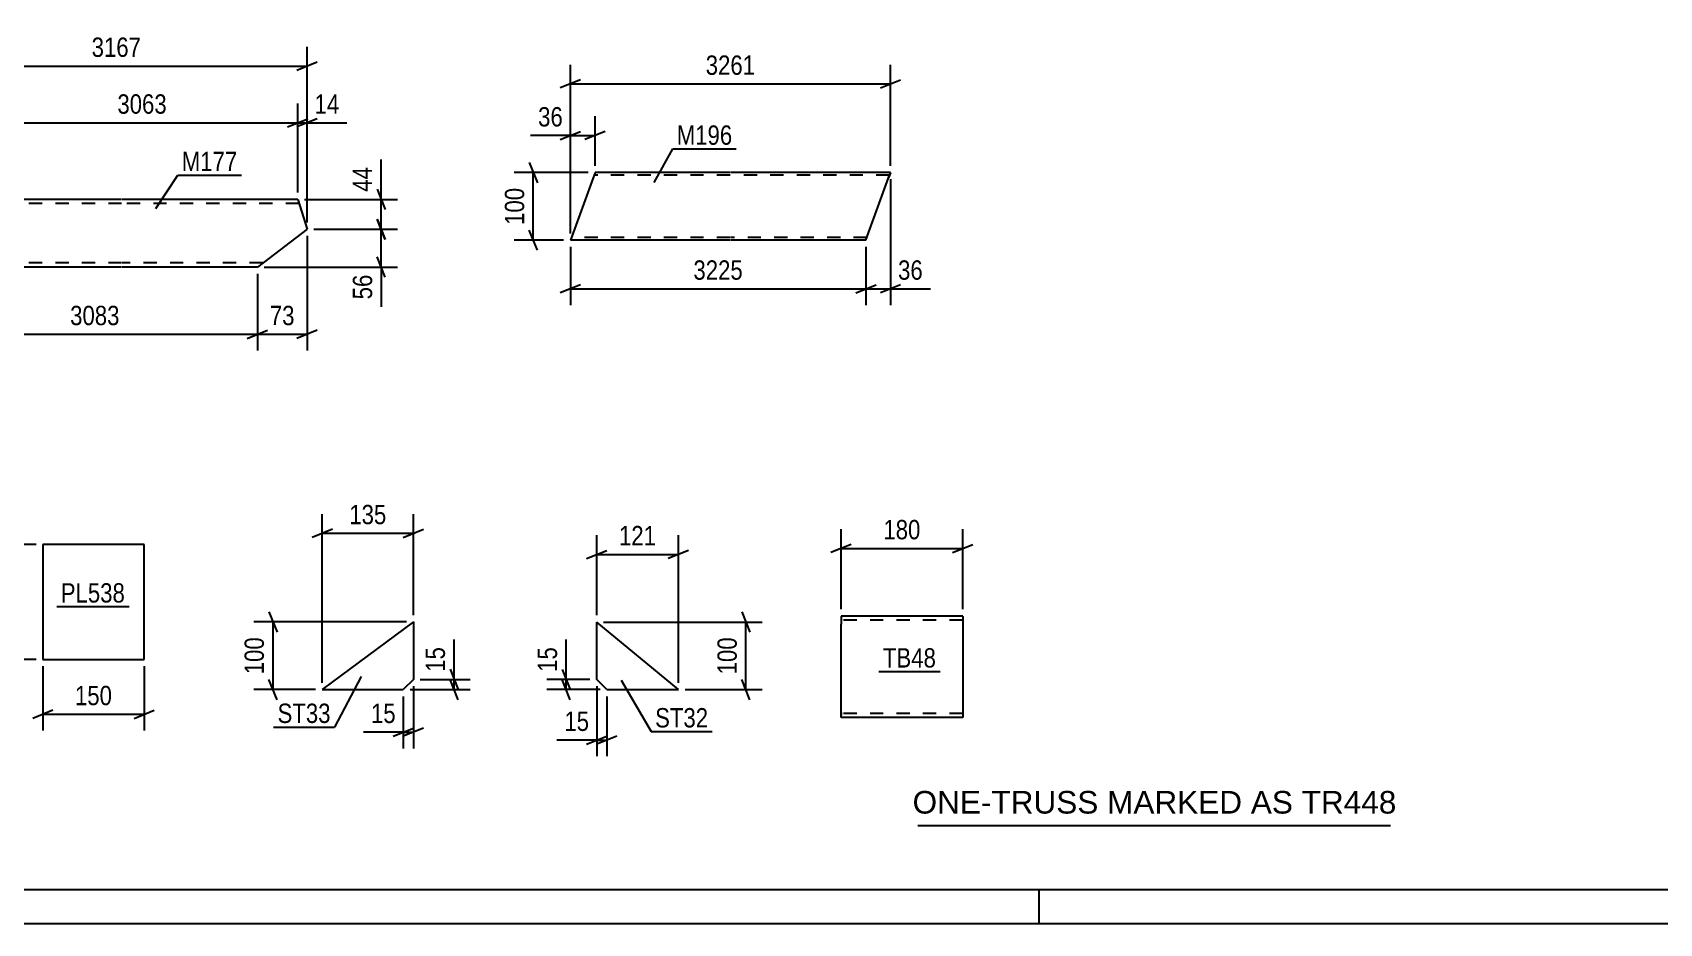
# Model space of a CAD drawing. Header units: millimetres. Extents: x 0 to 841, y 0 to 594.
# Drawn here: x 272 to 512.8, y 0 to 131.8 of the extents above; entities that cross this region are included whole.
import ezdxf

# ---------------------------------------------------------------- set-up
doc = ezdxf.new("R2010")
doc.units = ezdxf.units.MM
doc.linetypes.add('DXK_LINE_DOT2', pattern=[3.9198, 1.9599, -1.9599])
doc.styles.add('Arial', font='ARIAL.TTF', dxfattribs={"height": 0.2})
doc.styles.add('Arial Narrow', font='ARIALN.TTF', dxfattribs={"height": 0.2})

# ---------------------------------------------------------------- blocks, each defined once
blk = doc.blocks.new('Unknown-814553314-1133')
at = {"color": 5, "linetype": 'Continuous'}
for p, q in [((5, 5), (836, 5)), ((421, 0), (421, 5)), ((0, 0), (841, 0))]:
    blk.add_line(p, q, dxfattribs=at)
blk = doc.blocks.new('Unknown-814553314-21521')
at = {"color": 7, "linetype": 'Continuous'}
blk.add_line((403, 14.5), (473, 14.5), dxfattribs=at)
at = {"color": 7, "style": 'Arial'}
blk.add_text('ONE-TRUSS MARKED AS TR448', height=3.3428, dxfattribs=at).set_placement((402.24, 16.25))
blk = doc.blocks.new('Part-814553314-6758 - 6754')
at = {"color": 2, "linetype": 'Continuous'}
for p, q in [((288.49, 56.06), (273.49, 56.06)), ((273.49, 56.06), (273.49, 39.06)), ((288.49, 39.06), (288.49, 56.06)), ((273.49, 39.06), (288.49, 39.06))]:
    blk.add_line(p, q, dxfattribs=at)
blk = doc.blocks.new('Part-814553314-6966 - 6960')
at = {"color": 2, "linetype": 'Continuous'}
for p, q in [((355.48, 36.08), (355.48, 44.58)), ((367.57, 34.58), (355.48, 44.58)), ((356.98, 34.58), (355.48, 36.08)), ((356.98, 34.58), (367.57, 34.58))]:
    blk.add_line(p, q, dxfattribs=at)
blk = doc.blocks.new('Part-814553314-7022 - 7016')
at = {"color": 2, "linetype": 'Continuous'}
for p, q in [((328.35, 44.59), (314.85, 34.59)), ((328.35, 44.59), (328.35, 36.09)), ((314.85, 34.59), (326.85, 34.59)), ((328.35, 36.09), (326.85, 34.59))]:
    blk.add_line(p, q, dxfattribs=at)
blk = doc.blocks.new('Part-814553314-2613 - 2597')
at = {"color": 2, "linetype": 'Continuous'}
for p, q in [((355.23, 111.06), (354.94, 110.26)), ((375.23, 111.06), (355.23, 111.06)), ((398.97, 111.06), (375.33, 111.06)), ((398.95, 111), (398.68, 110.26)), ((398.95, 111), (398.97, 111.06)), ((354.94, 110.26), (351.59, 101.06)), ((395.33, 101.06), (398.68, 110.26)), ((375.23, 101.06), (351.59, 101.06)), ((395.33, 101.06), (375.33, 101.06))]:
    blk.add_line(p, q, dxfattribs=at)
at = {"color": 7, "linetype": 'DXK_LINE_DOT2'}
for p, q in [((398.68, 110.26), (398.88, 110.83)), ((375.23, 110.66), (355.08, 110.66)), ((398.82, 110.66), (375.33, 110.66)), ((375.23, 101.46), (351.73, 101.46)), ((395.47, 101.46), (375.33, 101.46))]:
    blk.add_line(p, q, dxfattribs=at)
blk = doc.blocks.new('Part-814553314-2327 - 2311')
at = {"color": 2, "linetype": 'Continuous'}
for p, q in [((256.16, 100.23), (265.16, 107.09)), ((285.16, 107.09), (265.16, 107.09)), ((311.22, 107.09), (285.26, 107.09)), ((311.22, 107.09), (312.6, 102.68)), ((312.6, 102.68), (305.26, 97.09)), ((257.03, 97.44), (256.16, 100.23)), ((257.11, 97.18), (257.03, 97.44)), ((257.14, 97.09), (257.11, 97.18)), ((285.16, 97.09), (257.14, 97.09)), ((305.26, 97.09), (285.26, 97.09))]:
    blk.add_line(p, q, dxfattribs=at)
at = {"color": 7, "linetype": 'DXK_LINE_DOT2'}
for p, q in [((285.16, 106.49), (264.37, 106.49)), ((311.41, 106.49), (285.26, 106.49)), ((256.94, 97.73), (256.91, 97.83)), ((285.16, 97.69), (256.95, 97.69)), ((306.04, 97.69), (285.26, 97.69))]:
    blk.add_line(p, q, dxfattribs=at)
blk = doc.blocks.new('Part-814553314-7337 - 7332')
at = {"color": 2, "linetype": 'Continuous'}
for p, q in [((391.66, 45.47), (391.66, 44.27)), ((409.66, 45.47), (391.66, 45.47)), ((391.66, 31.21), (391.66, 44.27)), ((409.66, 45.38), (409.66, 45.47)), ((409.66, 45.38), (409.66, 44.27)), ((409.66, 44.27), (409.66, 30.47)), ((391.66, 30.56), (391.66, 31.21)), ((391.66, 30.47), (391.66, 30.56)), ((409.66, 30.47), (391.66, 30.47))]:
    blk.add_line(p, q, dxfattribs=at)
at = {"color": 7, "linetype": 'DXK_LINE_DOT2'}
for p, q in [((409.66, 44.87), (391.66, 44.87)), ((409.66, 45.12), (409.66, 44.27)), ((391.66, 31.21), (391.66, 30.82)), ((391.66, 31.07), (391.66, 31.12)), ((409.66, 31.07), (391.66, 31.07)), ((391.66, 30.47), (391.66, 30.47)), ((409.66, 31.12), (409.66, 31.21)), ((409.66, 31.07), (409.66, 31.12)), ((409.66, 31.07), (409.66, 31.12))]:
    blk.add_line(p, q, dxfattribs=at)
blk = doc.blocks.new('StraightDimension-814553314-6760 - 6754')
at = {"color": 7, "linetype": 'Continuous'}
for p, q in [((273.49, 38.06), (273.49, 28.53)), ((288.49, 38.06), (288.49, 28.53)), ((274.99, 31.53), (271.99, 30.33)), ((286.99, 30.33), (289.99, 31.53)), ((273.49, 30.93), (288.49, 30.93))]:
    blk.add_line(p, q, dxfattribs=at)
at = {"color": 0}
blk.add_wipeout([(284.33, 31.68), (284.33, 35.88), (277.65, 35.88), (277.65, 31.68)], dxfattribs=at)
at = {"color": 3, "style": 'Arial Narrow'}
blk.add_text('150', height=2.863, dxfattribs=at).set_placement((278.25, 32.28))
blk = doc.blocks.new('StraightDimension-814553314-6771 - 6754')
at = {"color": 7, "linetype": 'Continuous'}
for p, q in [((272.49, 56.06), (261.03, 56.06)), ((264.48, 54.56), (263.28, 57.56)), ((263.88, 39.06), (263.88, 56.06)), ((272.49, 39.06), (261.03, 39.06)), ((263.28, 40.56), (264.48, 37.56))]:
    blk.add_line(p, q, dxfattribs=at)
at = {"color": 0}
blk.add_wipeout([(263.13, 50.91), (258.93, 50.91), (258.93, 44.22), (263.13, 44.22)], dxfattribs=at)
at = {"color": 3, "style": 'Arial Narrow'}
blk.add_text('170', height=2.863, rotation=90.0002, dxfattribs=at).set_placement((262.53, 44.82))
blk = doc.blocks.new('StraightDimension-814553314-6968 - 6960')
at = {"color": 7, "linetype": 'Continuous'}
for p, q in [((376.97, 46.08), (378.17, 43.08)), ((356.48, 44.58), (379.97, 44.58)), ((377.57, 34.58), (377.57, 44.58)), ((368.57, 34.58), (379.97, 34.58)), ((378.17, 33.08), (376.97, 36.08))]:
    blk.add_line(p, q, dxfattribs=at)
at = {"color": 0}
blk.add_wipeout([(376.82, 42.93), (372.62, 42.93), (372.62, 36.24), (376.82, 36.24)], dxfattribs=at)
at = {"color": 3, "style": 'Arial Narrow'}
blk.add_text('100', height=2.863, rotation=90.0002, dxfattribs=at).set_placement((376.22, 36.84))
blk = doc.blocks.new('StraightDimension-814553314-6980 - 6960')
at = {"color": 7, "linetype": 'Continuous'}
for p, q in [((350.36, 37.58), (351.56, 34.58)), ((354.48, 36.08), (348.11, 36.08)), ((355.98, 34.58), (348.11, 34.58)), ((351.56, 33.08), (350.36, 36.08)), ((350.96, 34.58), (350.96, 36.08))]:
    blk.add_line(p, q, dxfattribs=at)
at = {"color": 0}
blk.add_wipeout([(350.21, 41.47), (346.01, 41.47), (346.01, 36.61), (350.21, 36.61)], dxfattribs=at)
at = {"color": 7, "linetype": 'Continuous'}
blk.add_line((350.96, 36.08), (350.96, 41.99), dxfattribs=at)
blk.add_line((350.96, 36.08), (350.96, 41.99), dxfattribs=at)
at = {"color": 3, "style": 'Arial Narrow'}
blk.add_text('15', height=2.863, rotation=90.0002, dxfattribs=at).set_placement((349.61, 37.21))
blk = doc.blocks.new('StraightDimension-814553314-6991 - 6960')
at = {"color": 7, "linetype": 'Continuous'}
for p, q in [((355.48, 45.58), (355.48, 57.43)), ((367.57, 35.58), (367.57, 57.43)), ((353.98, 53.98), (356.98, 55.18)), ((355.48, 54.58), (367.57, 54.58)), ((369.07, 55.18), (366.07, 53.98))]:
    blk.add_line(p, q, dxfattribs=at)
at = {"color": 0}
blk.add_wipeout([(364.87, 55.33), (364.87, 59.53), (358.18, 59.53), (358.18, 55.33)], dxfattribs=at)
at = {"color": 3, "style": 'Arial Narrow'}
blk.add_text('121', height=2.863, dxfattribs=at).set_placement((358.78, 55.93))
blk = doc.blocks.new('StraightDimension-814553314-7001 - 6960')
at = {"color": 7, "linetype": 'Continuous'}
for p, q in [((355.48, 35.08), (355.48, 24.72)), ((356.98, 33.58), (356.98, 24.72)), ((353.98, 26.52), (356.98, 27.72)), ((358.48, 27.72), (355.48, 26.52)), ((355.48, 27.12), (356.98, 27.12))]:
    blk.add_line(p, q, dxfattribs=at)
at = {"color": 0}
blk.add_wipeout([(354.95, 27.87), (354.95, 32.07), (350.1, 32.07), (350.1, 27.87)], dxfattribs=at)
at = {"color": 7, "linetype": 'Continuous'}
blk.add_line((355.48, 27.12), (349.57, 27.12), dxfattribs=at)
blk.add_line((355.48, 27.12), (349.57, 27.12), dxfattribs=at)
at = {"color": 3, "style": 'Arial Narrow'}
blk.add_text('15', height=2.863, dxfattribs=at).set_placement((350.7, 28.47))
blk = doc.blocks.new('StraightDimension-814553314-7051 - 7016')
at = {"color": 7, "linetype": 'Continuous'}
for p, q in [((306.97, 46.09), (308.17, 43.09)), ((327.35, 44.59), (304.72, 44.59)), ((307.57, 34.59), (307.57, 44.59)), ((313.85, 34.59), (304.72, 34.59)), ((308.17, 33.09), (306.97, 36.09))]:
    blk.add_line(p, q, dxfattribs=at)
at = {"color": 0}
blk.add_wipeout([(306.82, 42.93), (302.62, 42.93), (302.62, 36.25), (306.82, 36.25)], dxfattribs=at)
at = {"color": 3, "style": 'Arial Narrow'}
blk.add_text('100', height=2.863, rotation=90.0002, dxfattribs=at).set_placement((306.22, 36.85))
blk = doc.blocks.new('StraightDimension-814553314-7024 - 7016')
at = {"color": 7, "linetype": 'Continuous'}
for p, q in [((328.35, 35.09), (328.35, 25.89)), ((326.85, 33.59), (326.85, 25.89)), ((325.35, 27.69), (328.35, 28.89)), ((329.85, 28.89), (326.85, 27.69)), ((326.85, 28.29), (328.35, 28.29))]:
    blk.add_line(p, q, dxfattribs=at)
at = {"color": 0}
blk.add_wipeout([(326.33, 29.04), (326.33, 33.24), (321.47, 33.24), (321.47, 29.04)], dxfattribs=at)
at = {"color": 7, "linetype": 'Continuous'}
blk.add_line((326.85, 28.29), (320.95, 28.29), dxfattribs=at)
blk.add_line((326.85, 28.29), (320.95, 28.29), dxfattribs=at)
at = {"color": 3, "style": 'Arial Narrow'}
blk.add_text('15', height=2.863, dxfattribs=at).set_placement((322.07, 29.64))
blk = doc.blocks.new('StraightDimension-814553314-7063 - 7016')
at = {"color": 7, "linetype": 'Continuous'}
for p, q in [((333.77, 37.59), (334.97, 34.59)), ((327.85, 34.59), (336.77, 34.59)), ((329.35, 36.09), (336.77, 36.09)), ((334.97, 33.09), (333.77, 36.09)), ((334.37, 34.59), (334.37, 36.09))]:
    blk.add_line(p, q, dxfattribs=at)
at = {"color": 0}
blk.add_wipeout([(333.62, 41.47), (329.42, 41.47), (329.42, 36.62), (333.62, 36.62)], dxfattribs=at)
at = {"color": 7, "linetype": 'Continuous'}
blk.add_line((334.37, 36.09), (334.37, 42), dxfattribs=at)
blk.add_line((334.37, 36.09), (334.37, 42), dxfattribs=at)
at = {"color": 3, "style": 'Arial Narrow'}
blk.add_text('15', height=2.863, rotation=90.0002, dxfattribs=at).set_placement((333.02, 37.22))
blk = doc.blocks.new('StraightDimension-814553314-7039 - 7016')
at = {"color": 7, "linetype": 'Continuous'}
for p, q in [((314.85, 35.59), (314.85, 60.55)), ((328.35, 45.59), (328.35, 60.55)), ((316.35, 58.3), (313.35, 57.1)), ((326.85, 57.1), (329.85, 58.3)), ((314.85, 57.7), (328.35, 57.7))]:
    blk.add_line(p, q, dxfattribs=at)
at = {"color": 0}
blk.add_wipeout([(324.94, 58.45), (324.94, 62.65), (318.26, 62.65), (318.26, 58.45)], dxfattribs=at)
at = {"color": 3, "style": 'Arial Narrow'}
blk.add_text('135', height=2.863, dxfattribs=at).set_placement((318.86, 59.05))
blk = doc.blocks.new('StraightDimension-814553314-2672 - 2597')
at = {"color": 7, "linetype": 'Continuous'}
for p, q in [((354.23, 111.06), (343.25, 111.06)), ((345.5, 112.56), (346.7, 109.56)), ((346.1, 101.06), (346.1, 111.06)), ((346.7, 99.56), (345.5, 102.56)), ((350.59, 101.06), (343.25, 101.06))]:
    blk.add_line(p, q, dxfattribs=at)
at = {"color": 0}
blk.add_wipeout([(345.35, 109.41), (341.15, 109.41), (341.15, 102.72), (345.35, 102.72)], dxfattribs=at)
at = {"color": 3, "style": 'Arial Narrow'}
blk.add_text('100', height=2.863, rotation=90.0002, dxfattribs=at).set_placement((344.75, 103.32))
blk = doc.blocks.new('StraightDimension-814553314-2616 - 2597')
at = {"color": 7, "linetype": 'Continuous'}
for p, q in [((351.59, 102.06), (351.59, 127.02)), ((398.97, 112.06), (398.97, 127.02)), ((353.09, 124.77), (350.09, 123.57)), ((351.59, 124.17), (398.97, 124.17)), ((397.47, 123.57), (400.47, 124.77))]:
    blk.add_line(p, q, dxfattribs=at)
at = {"color": 0}
blk.add_wipeout([(379.53, 124.92), (379.53, 129.12), (371.02, 129.12), (371.02, 124.92)], dxfattribs=at)
at = {"color": 3, "style": 'Arial Narrow'}
blk.add_text('3261', height=2.863, dxfattribs=at).set_placement((371.62, 125.52))
blk = doc.blocks.new('StraightDimension-814553314-2627 - 2597')
at = {"color": 7, "linetype": 'Continuous'}
for p, q in [((398.97, 110.06), (398.97, 91.46)), ((395.33, 100.06), (395.33, 91.46)), ((393.83, 93.26), (396.83, 94.46)), ((400.47, 94.46), (397.47, 93.26)), ((395.33, 93.86), (398.97, 93.86))]:
    blk.add_line(p, q, dxfattribs=at)
at = {"color": 0}
blk.add_wipeout([(404.35, 94.61), (404.35, 98.81), (399.49, 98.81), (399.49, 94.61)], dxfattribs=at)
at = {"color": 7, "linetype": 'Continuous'}
blk.add_line((398.97, 93.86), (404.87, 93.86), dxfattribs=at)
blk.add_line((398.97, 93.86), (404.87, 93.86), dxfattribs=at)
at = {"color": 3, "style": 'Arial Narrow'}
blk.add_text('36', height=2.863, dxfattribs=at).set_placement((400.09, 95.21))
blk = doc.blocks.new('StraightDimension-814553314-2639 - 2597')
at = {"color": 7, "linetype": 'Continuous'}
for p, q in [((351.59, 100.06), (351.59, 91.46)), ((395.33, 100.06), (395.33, 91.46)), ((353.09, 94.46), (350.09, 93.26)), ((393.83, 93.26), (396.83, 94.46)), ((351.59, 93.86), (395.33, 93.86))]:
    blk.add_line(p, q, dxfattribs=at)
at = {"color": 0}
blk.add_wipeout([(377.71, 94.61), (377.71, 98.81), (369.2, 98.81), (369.2, 94.61)], dxfattribs=at)
at = {"color": 3, "style": 'Arial Narrow'}
blk.add_text('3225', height=2.863, dxfattribs=at).set_placement((369.8, 95.21))
blk = doc.blocks.new('StraightDimension-814553314-2652 - 2597')
at = {"color": 7, "linetype": 'Continuous'}
for p, q in [((351.59, 102.06), (351.59, 119.38)), ((355.23, 112.06), (355.23, 119.38)), ((350.09, 115.93), (353.09, 117.13)), ((351.59, 116.53), (355.23, 116.53)), ((356.73, 117.13), (353.73, 115.93))]:
    blk.add_line(p, q, dxfattribs=at)
at = {"color": 0}
blk.add_wipeout([(351.06, 117.28), (351.06, 121.48), (346.21, 121.48), (346.21, 117.28)], dxfattribs=at)
at = {"color": 7, "linetype": 'Continuous'}
blk.add_line((351.59, 116.53), (345.68, 116.53), dxfattribs=at)
blk.add_line((351.59, 116.53), (345.68, 116.53), dxfattribs=at)
at = {"color": 3, "style": 'Arial Narrow'}
blk.add_text('36', height=2.863, dxfattribs=at).set_placement((346.81, 117.88))
blk = doc.blocks.new('StraightDimension-814553314-2365 - 2311')
at = {"color": 7, "linetype": 'Continuous'}
for p, q in [((322.99, 108.59), (324.19, 105.59)), ((312.22, 107.09), (325.99, 107.09)), ((323.59, 102.68), (323.59, 107.09)), ((324.19, 101.18), (322.99, 104.18)), ((313.6, 102.68), (325.99, 102.68))]:
    blk.add_line(p, q, dxfattribs=at)
at = {"color": 0}
blk.add_wipeout([(322.84, 112.47), (318.64, 112.47), (318.64, 107.61), (322.84, 107.61)], dxfattribs=at)
at = {"color": 7, "linetype": 'Continuous'}
blk.add_line((323.59, 107.09), (323.59, 112.99), dxfattribs=at)
blk.add_line((323.59, 107.09), (323.59, 112.99), dxfattribs=at)
at = {"color": 3, "style": 'Arial Narrow'}
blk.add_text('44', height=2.863, rotation=90.0002, dxfattribs=at).set_placement((322.24, 108.21))
blk = doc.blocks.new('StraightDimension-814553314-2390 - 2311')
at = {"color": 7, "linetype": 'Continuous'}
for p, q in [((322.99, 104.18), (324.19, 101.18)), ((313.6, 102.68), (325.99, 102.68)), ((323.59, 97.09), (323.59, 102.68)), ((306.26, 97.09), (325.99, 97.09)), ((324.19, 95.59), (322.99, 98.59))]:
    blk.add_line(p, q, dxfattribs=at)
at = {"color": 0}
blk.add_wipeout([(322.84, 96.56), (318.64, 96.56), (318.64, 91.71), (322.84, 91.71)], dxfattribs=at)
at = {"color": 7, "linetype": 'Continuous'}
blk.add_line((323.59, 97.09), (323.59, 91.18), dxfattribs=at)
blk.add_line((323.59, 97.09), (323.59, 91.18), dxfattribs=at)
at = {"color": 3, "style": 'Arial Narrow'}
blk.add_text('56', height=2.863, rotation=90.0002, dxfattribs=at).set_placement((322.24, 92.31))
blk = doc.blocks.new('StraightDimension-814553314-2464 - 2311')
at = {"color": 7, "linetype": 'Continuous'}
for p, q in [((311.22, 108.09), (311.22, 121.27)), ((312.6, 103.68), (312.6, 121.27)), ((309.72, 117.82), (312.72, 119.02)), ((314.1, 119.02), (311.1, 117.82)), ((311.22, 118.42), (312.6, 118.42))]:
    blk.add_line(p, q, dxfattribs=at)
at = {"color": 0}
blk.add_wipeout([(317.98, 119.17), (317.98, 123.37), (313.12, 123.37), (313.12, 119.17)], dxfattribs=at)
at = {"color": 7, "linetype": 'Continuous'}
blk.add_line((312.6, 118.42), (318.5, 118.42), dxfattribs=at)
blk.add_line((312.6, 118.42), (318.5, 118.42), dxfattribs=at)
at = {"color": 3, "style": 'Arial Narrow'}
blk.add_text('14', height=2.863, dxfattribs=at).set_placement((313.72, 119.77))
blk = doc.blocks.new('StraightDimension-814553314-2498 - 2311')
at = {"color": 7, "linetype": 'Continuous'}
for p, q in [((265.16, 108.09), (265.16, 121.27)), ((311.22, 108.09), (311.22, 121.27)), ((266.66, 119.02), (263.66, 117.82)), ((265.16, 118.42), (311.22, 118.42)), ((309.72, 117.82), (312.72, 119.02))]:
    blk.add_line(p, q, dxfattribs=at)
at = {"color": 0}
blk.add_wipeout([(292.45, 119.17), (292.45, 123.37), (283.93, 123.37), (283.93, 119.17)], dxfattribs=at)
at = {"color": 3, "style": 'Arial Narrow'}
blk.add_text('3063', height=2.863, dxfattribs=at).set_placement((284.53, 119.77))
blk = doc.blocks.new('StraightDimension-814553314-2540 - 2311')
at = {"color": 7, "linetype": 'Continuous'}
for p, q in [((257.14, 96.09), (257.14, 84.74)), ((305.26, 96.09), (305.26, 84.74)), ((258.64, 87.74), (255.64, 86.54)), ((257.14, 87.14), (305.26, 87.14)), ((303.76, 86.54), (306.76, 87.74))]:
    blk.add_line(p, q, dxfattribs=at)
at = {"color": 0}
blk.add_wipeout([(285.45, 87.89), (285.45, 92.09), (276.94, 92.09), (276.94, 87.89)], dxfattribs=at)
at = {"color": 3, "style": 'Arial Narrow'}
blk.add_text('3083', height=2.863, dxfattribs=at).set_placement((277.54, 88.49))
blk = doc.blocks.new('StraightDimension-814553314-2564 - 2311')
at = {"color": 7, "linetype": 'Continuous'}
for p, q in [((312.6, 101.68), (312.6, 84.74)), ((305.26, 96.09), (305.26, 84.74)), ((303.76, 86.54), (306.76, 87.74)), ((305.26, 87.14), (312.6, 87.14)), ((314.1, 87.74), (311.1, 86.54))]:
    blk.add_line(p, q, dxfattribs=at)
at = {"color": 0}
blk.add_wipeout([(311.35, 87.89), (311.35, 92.09), (306.5, 92.09), (306.5, 87.89)], dxfattribs=at)
at = {"color": 3, "style": 'Arial Narrow'}
blk.add_text('73', height=2.863, dxfattribs=at).set_placement((307.1, 88.49))
blk = doc.blocks.new('StraightDimension-814553314-2582 - 2311')
at = {"color": 7, "linetype": 'Continuous'}
for p, q in [((256.16, 101.23), (256.16, 129.67)), ((312.6, 103.68), (312.6, 129.67)), ((257.66, 127.42), (254.66, 126.22)), ((256.16, 126.82), (312.6, 126.82)), ((311.1, 126.22), (314.1, 127.42))]:
    blk.add_line(p, q, dxfattribs=at)
at = {"color": 0}
blk.add_wipeout([(288.64, 127.57), (288.64, 131.77), (280.12, 131.77), (280.12, 127.57)], dxfattribs=at)
at = {"color": 3, "style": 'Arial Narrow'}
blk.add_text('3167', height=2.863, dxfattribs=at).set_placement((280.72, 128.17))
blk = doc.blocks.new('StraightDimension-814553314-7339 - 7332')
at = {"color": 7, "linetype": 'Continuous'}
for p, q in [((391.66, 46.47), (391.66, 58.32)), ((409.66, 46.47), (409.66, 58.32)), ((393.16, 56.07), (390.16, 54.87)), ((391.66, 55.47), (409.66, 55.47)), ((408.16, 54.87), (411.16, 56.07))]:
    blk.add_line(p, q, dxfattribs=at)
at = {"color": 0}
blk.add_wipeout([(404, 56.22), (404, 60.42), (397.32, 60.42), (397.32, 56.22)], dxfattribs=at)
at = {"color": 3, "style": 'Arial Narrow'}
blk.add_text('180', height=2.863, dxfattribs=at).set_placement((397.92, 56.82))
blk = doc.blocks.new('Mark-814553314-6756 - 6754')
at = {"color": 0}
blk.add_wipeout([(285.66, 47.46), (285.66, 50.46), (276.15, 50.46), (276.15, 47.46)], dxfattribs=at)
blk.add_wipeout([(285.66, 47.46), (285.66, 50.46), (276.15, 50.46), (276.15, 47.46)], dxfattribs=at)
at = {"color": 30, "linetype": 'Continuous'}
blk.add_line((275.55, 46.86), (286.26, 46.86), dxfattribs=at)
at = {"color": 3, "style": 'Arial Narrow'}
blk.add_text('PL538', height=2.863, dxfattribs=at).set_placement((276.15, 47.46))
blk = doc.blocks.new('Mark-814553314-6962 - 6960')
at = {"color": 0}
blk.add_wipeout([(371.99, 28.99), (371.99, 31.99), (364.13, 31.99), (364.13, 28.99)], dxfattribs=at)
blk.add_wipeout([(371.99, 28.99), (371.99, 31.99), (364.13, 31.99), (364.13, 28.99)], dxfattribs=at)
at = {"color": 30, "linetype": 'Continuous'}
for p, q in [((359.1, 36), (363.53, 28.39)), ((363.53, 28.39), (372.59, 28.39))]:
    blk.add_line(p, q, dxfattribs=at)
at = {"color": 3, "style": 'Arial Narrow'}
blk.add_text('ST32', height=2.863, dxfattribs=at).set_placement((364.13, 28.99))
blk = doc.blocks.new('Mark-814553314-7018 - 7016')
at = {"color": 0}
blk.add_wipeout([(316.09, 29.65), (316.09, 32.65), (308.24, 32.65), (308.24, 29.65)], dxfattribs=at)
blk.add_wipeout([(316.09, 29.65), (316.09, 32.65), (308.24, 32.65), (308.24, 29.65)], dxfattribs=at)
at = {"color": 30, "linetype": 'Continuous'}
for p in [(320.6, 36.51), (307.64, 29.05)]:
    blk.add_line(p, (316.69, 29.05), dxfattribs=at)
at = {"color": 3, "style": 'Arial Narrow'}
blk.add_text('ST33', height=2.863, dxfattribs=at).set_placement((308.24, 29.65))
blk = doc.blocks.new('Mark-814553314-2609 - 2597')
at = {"color": 0}
blk.add_wipeout([(375.55, 115.17), (375.55, 118.17), (367.33, 118.17), (367.33, 115.17)], dxfattribs=at)
blk.add_wipeout([(375.55, 115.17), (375.55, 118.17), (367.33, 118.17), (367.33, 115.17)], dxfattribs=at)
at = {"color": 30, "linetype": 'Continuous'}
for p, q in [((363.99, 109.57), (366.73, 114.57)), ((366.73, 114.57), (376.15, 114.57))]:
    blk.add_line(p, q, dxfattribs=at)
at = {"color": 3, "style": 'Arial Narrow'}
blk.add_text('M196', height=2.863, dxfattribs=at).set_placement((367.33, 115.17))
blk = doc.blocks.new('Mark-814553314-2323 - 2311')
at = {"color": 0}
blk.add_wipeout([(302.29, 111.27), (302.29, 114.27), (294.06, 114.27), (294.06, 111.27)], dxfattribs=at)
blk.add_wipeout([(302.29, 111.27), (302.29, 114.27), (294.06, 114.27), (294.06, 111.27)], dxfattribs=at)
at = {"color": 30, "linetype": 'Continuous'}
for p, q in [((290.24, 105.75), (293.46, 110.67)), ((293.46, 110.67), (302.89, 110.67))]:
    blk.add_line(p, q, dxfattribs=at)
at = {"color": 3, "style": 'Arial Narrow'}
blk.add_text('M177', height=2.863, dxfattribs=at).set_placement((294.06, 111.27))
blk = doc.blocks.new('Mark-814553314-7335 - 7332')
at = {"color": 0}
blk.add_wipeout([(405.71, 37.85), (405.71, 40.85), (397.85, 40.85), (397.85, 37.85)], dxfattribs=at)
blk.add_wipeout([(405.71, 37.85), (405.71, 40.85), (397.85, 40.85), (397.85, 37.85)], dxfattribs=at)
at = {"color": 30, "linetype": 'Continuous'}
blk.add_line((397.25, 37.25), (406.31, 37.25), dxfattribs=at)
at = {"color": 3, "style": 'Arial Narrow'}
blk.add_text('TB48', height=2.863, dxfattribs=at).set_placement((397.85, 37.85))

msp = doc.modelspace()

# ---------------------------------------------------------------- block references
for name in ['Unknown-814553314-1133', 'Part-814553314-2613 - 2597', 'Part-814553314-2327 - 2311', 'Part-814553314-6758 - 6754', 'Part-814553314-7022 - 7016', 'Part-814553314-6966 - 6960', 'Part-814553314-7337 - 7332', 'Unknown-814553314-21521']:
    msp.add_blockref(name, (0, 0))

# ---------------------------------------------------------------- next in the draw order: block references
for name in ['StraightDimension-814553314-2365 - 2311', 'StraightDimension-814553314-2672 - 2597', 'StraightDimension-814553314-7339 - 7332', 'Mark-814553314-6756 - 6754', 'StraightDimension-814553314-7051 - 7016', 'StraightDimension-814553314-6968 - 6960', 'Mark-814553314-7335 - 7332', 'StraightDimension-814553314-6760 - 6754']:
    msp.add_blockref(name, (0, 0))

# ---------------------------------------------------------------- next in the draw order: block references
for name in ['StraightDimension-814553314-2616 - 2597', 'StraightDimension-814553314-2390 - 2311', 'StraightDimension-814553314-6771 - 6754', 'StraightDimension-814553314-6980 - 6960', 'StraightDimension-814553314-7024 - 7016']:
    msp.add_blockref(name, (0, 0))

# ---------------------------------------------------------------- next in the draw order: block references
for name in ['StraightDimension-814553314-2464 - 2311', 'StraightDimension-814553314-2652 - 2597', 'Mark-814553314-2609 - 2597', 'StraightDimension-814553314-2627 - 2597', 'StraightDimension-814553314-2540 - 2311', 'StraightDimension-814553314-6991 - 6960', 'StraightDimension-814553314-7063 - 7016']:
    msp.add_blockref(name, (0, 0))

# ---------------------------------------------------------------- next in the draw order: block references
for name in ['StraightDimension-814553314-2498 - 2311', 'StraightDimension-814553314-2564 - 2311', 'StraightDimension-814553314-2639 - 2597', 'StraightDimension-814553314-7039 - 7016', 'StraightDimension-814553314-7001 - 6960']:
    msp.add_blockref(name, (0, 0))

# ---------------------------------------------------------------- next in the draw order: block references
for name in ['StraightDimension-814553314-2582 - 2311', 'Mark-814553314-7018 - 7016', 'Mark-814553314-6962 - 6960']:
    msp.add_blockref(name, (0, 0))

# ---------------------------------------------------------------- next in the draw order: block references
msp.add_blockref('Mark-814553314-2323 - 2311', (0, 0))

doc.saveas('drawing.dxf')
